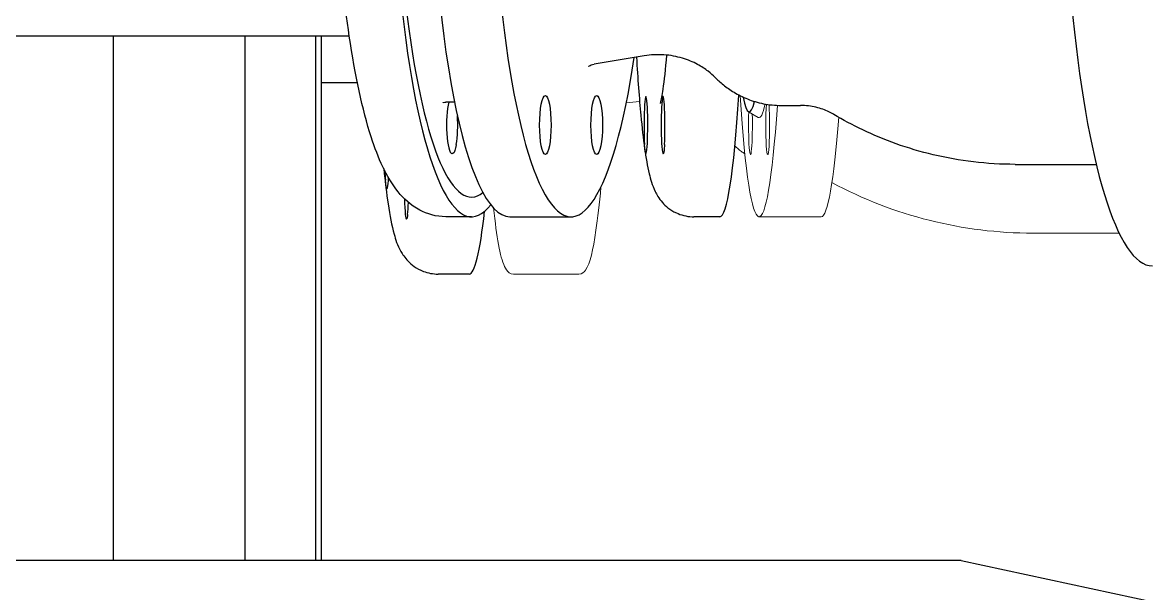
# Model space of a CAD drawing. Header units: millimetres. Extents: x 0 to 100323, y 0 to 59400.
# Drawn here: x 23292.9 to 23637.9, y 44930.5 to 45104.8 of the extents above; entities that cross this region are included whole.
import ezdxf

# ---------------------------------------------------------------- set-up
doc = ezdxf.new("R2010")
doc.units = ezdxf.units.MM
doc.header["$LTSCALE"] = 100
doc.layers.add('P_Biomass (BM)', color=150, linetype='Continuous', lineweight=18, true_color=0x007fff)
doc.layers.add('Visible', color=7, linetype='Continuous', lineweight=25)

msp = doc.modelspace()

# ---------------------------------------------------------------- linework, layer by layer
at = {"layer": 'P_Biomass (BM)'}
for p, q in [((23481.32, 45080.7), (23477.26, 45080.28)), ((23514.58, 45077.6), (23517.57, 45075.86)), ((23517.81, 45045.53), (23536.77, 45045.53)), ((23601.46, 45040.53), (23627.77, 45040.53)), ((23442.8, 45028.03), (23462.76, 45028.03))]:
    msp.add_line(p, q, dxfattribs=at)
msp.add_arc((23601.46, 45170.53), 130, 241.8027, 270, dxfattribs=at)
for centre, major_axis, start_param, end_param in [((23517.81, 45170.53), (0, -125), 5.493399, 7.038845), ((23517.81, 45170.53), (0, -94.73), 6.245328, 6.581072), ((23520.44, 45073.52), (0, -9), 3.924621, 8.622105), ((23515.18, 45073.52), (0, -9), 4.247616, 8.243041), ((23536.77, 45170.53), (0, -125), 0, 0.712258)]:
    msp.add_ellipse(centre, major_axis=major_axis, ratio=0.065414, start_param=start_param, end_param=end_param, dxfattribs=at)
for points, knots in [([(23513.45, 45064.78), (23513.07, 45065.01), (23512.73, 45065.24), (23511.61, 45066.05), (23510.97, 45066.62), (23510.43, 45067.16)], [3.18129685, 3.18129685, 3.18129685, 3.18129685, 3.18880914, 3.18880914, 3.20737816, 3.20737816, 3.20737816, 3.20737816]), ([(23469.52, 45054.61), (23469.04, 45049.51), (23468.53, 45045.1), (23467.06, 45035.18), (23466.31, 45031.36), (23464.42, 45028.67), (23463.75, 45028.03), (23462.76, 45028.03)], [8.8173095, 8.8173095, 8.8173095, 8.8173095, 9.006709, 9.006709, 9.3324779, 9.3324779, 9.424778, 9.424778, 9.424778, 9.424778]), ([(23442.8, 45028.03), (23441.8, 45028.03), (23441.13, 45028.69), (23438.99, 45031.77), (23438.14, 45036.74), (23436.96, 45046.06), (23436.83, 45047.13), (23436.7, 45048.24)], [3.1415927, 3.1415927, 3.1415927, 3.1415927, 3.2355491, 3.2355491, 3.6179359, 3.6179359, 3.6650548, 3.6650548, 3.6650548, 3.6650548])]:
    msp.add_open_spline(points, degree=3, knots=knots, dxfattribs=at)
at = {"layer": 'Visible'}
for p, q in [((23392.67, 45100.68), (23250.74, 45100.68)), ((23320.64, 44940.53), (23320.64, 45100.68)), ((23360.85, 44940.53), (23360.85, 45100.68)), ((23382.5, 44940.53), (23382.5, 45100.68)), ((23384.2, 44940.53), (23384.2, 45100.68)), ((23482.77, 45094.68), (23467.47, 45092.16)), ((23395.16, 45086.38), (23384.2, 45086.38)), ((23424.83, 45080.53), (23422.14, 45080.53)), ((23524.53, 45079.53), (23530.45, 45079.53)), ((23595.98, 45061.53), (23620.77, 45061.53)), ((23429.99, 45045.53), (23422.14, 45045.53)), ((23441.75, 45045.53), (23460.39, 45045.53)), ((23505.83, 45045.53), (23497.85, 45045.53)), ((23429.33, 45028.03), (23419.85, 45028.03)), ((23579.53, 44940.53), (6925.73, 44940.53)), ((23579.53, 44940.53), (23672.63, 44920.53))]:
    msp.add_line(p, q, dxfattribs=at)
for centre, major_axis, ratio, start_param, end_param in [((23429.99, 45170.53), (0, -125), 0.195122, 2.897917, 6.526861), ((23460.39, 45170.53), (0, -125), 0.195122, 2.227892, 7.196886), ((23429.99, 45170.53), (0, -119), 0.195122, 2.989553, 6.435225), ((23441.75, 45170.53), (0, -125), 0.195122, 3.141593, 6.283185), ((23637.91, 45170.53), (0, -140), 0.195122, 5.152423, 6.283185), ((23483.25, 45073.52), (0, 8.75), 0.065414, 3.182518, 8.598455), ((23488.5, 45073.52), (0, -8.75), 0.065414, 0.826323, 6.24226), ((23505.83, 45170.53), (0, -125), 0.065414, 0, 0.7918), ((23424.09, 45073.52), (0, -8.75), 0.195122, 3.783692, 6.24226), ((23514.81, 45170.53), (0, -93), 0.065414, 5.969085, 6.547309), ((23424.09, 45073.52), (0, -8.75), 0.195122, 0.826323, 1.905333), ((23404.16, 45064.83), (0, 10.75), 0.065414, 2.08107, 2.422856), ((23404.16, 45064.83), (0, -10.75), 0.065414, 6.015425, 7.103107), ((23410.14, 45055.61), (0, -10.75), 0.065414, 5.149257, 6.349847), ((23410.14, 45055.61), (0, -10.75), 0.065414, 0.517638, 1.013618), ((23429.33, 45170.53), (0, -142.5), 0.065414, 0, 0.525262)]:
    msp.add_ellipse(centre, major_axis=major_axis, ratio=ratio, start_param=start_param, end_param=end_param, dxfattribs=at)
for centre, major_axis in [((23452.55, 45073.52), (0, 9)), ((23468.23, 45073.52), (0, -9))]:
    msp.add_ellipse(centre, major_axis=major_axis, ratio=0.195122, dxfattribs=at)
for points, knots in [([(23422.14, 45045.53), (23419.25, 45045.53), (23416.44, 45046.36), (23411.33, 45049.08), (23409.29, 45051.08), (23403.83, 45057.85), (23401.55, 45063.26), (23396.65, 45078.3), (23394.44, 45088.68), (23391.13, 45111.17), (23389.94, 45122.88), (23388.42, 45147.26), (23388.05, 45159.9), (23388.14, 45185.05), (23388.58, 45197.56), (23390.24, 45221.35), (23391.46, 45232.62), (23394.63, 45253.06), (23396.58, 45262.14), (23401.56, 45278.21), (23404.06, 45284.82), (23411.24, 45291.65), (23412.92, 45292.92), (23417.07, 45294.88), (23419.58, 45295.53), (23422.14, 45295.53)], [2.356194, 2.356194, 2.356194, 2.356194, 2.459919, 2.459919, 2.593327, 2.593327, 2.896186, 2.896186, 3.280128, 3.280128, 3.616148, 3.616148, 3.944101, 3.944101, 4.270476, 4.270476, 4.598821, 4.598821, 4.936004, 4.936004, 5.314081, 5.314081, 5.405934, 5.405934, 5.497787, 5.497787, 5.497787, 5.497787]), ([(23480.37, 45094.29), (23480.76, 45087.66), (23481.2, 45081.69), (23482.41, 45068.94), (23483.15, 45063.23), (23484.67, 45056.91), (23485.07, 45055.34), (23486.55, 45052.31), (23487.12, 45051.24), (23489.19, 45048.9), (23490.47, 45047.68), (23493.89, 45046.08), (23495.59, 45045.61), (23497.53, 45045.53), (23497.69, 45045.53), (23497.85, 45045.53)], [7.8007339, 7.8007339, 7.8007339, 7.8007339, 8.0335163, 8.0335163, 8.3738918, 8.3738918, 8.5066358, 8.5066358, 8.5654864, 8.5654864, 8.6088338, 8.6088338, 8.636828, 8.636828, 8.6393798, 8.6393798, 8.6393798, 8.6393798]), ([(23504.31, 45088.15), (23503.77, 45088.69), (23503.09, 45089.31), (23501.34, 45090.66), (23500.27, 45091.38), (23497.66, 45092.77), (23496.12, 45093.43), (23492.65, 45094.47), (23490.72, 45094.84), (23486.73, 45095.1), (23484.69, 45095), (23482.77, 45094.68)], [6.0892094, 6.0892094, 6.0892094, 6.0892094, 6.1344462, 6.1344462, 6.1796829, 6.1796829, 6.2249197, 6.2249197, 6.2701564, 6.2701564, 6.3153932, 6.3153932, 6.3153932, 6.3153932]), ([(23487.67, 45080.12), (23487.67, 45080.12), (23487.72, 45080.25), (23487.95, 45081.14), (23488.23, 45082.56), (23488.9, 45087.06), (23489.3, 45090.62), (23489.67, 45094.89)], [2.5483302, 2.5483302, 2.5483302, 2.5483302, 2.6054295, 2.6054295, 2.7714336, 2.7714336, 3.0018306, 3.0018306, 3.0018306, 3.0018306]), ([(23465.79, 45091.46), (23465.79, 45091.46), (23465.86, 45091.53), (23466.26, 45091.78), (23466.78, 45092.04), (23467.47, 45092.16)], [6.1031938, 6.1031938, 6.1031938, 6.1031938, 6.1591446, 6.1591446, 6.2509774, 6.2509774, 6.2509774, 6.2509774]), ([(23504.31, 45088.15), (23505.07, 45087.38), (23505.93, 45086.6), (23507.87, 45085.04), (23508.96, 45084.26), (23511.41, 45082.8), (23512.77, 45082.1), (23515.78, 45080.9), (23517.42, 45080.4), (23520.88, 45079.71), (23522.71, 45079.53), (23524.53, 45079.53)], [6.0892094, 6.0892094, 6.0892094, 6.0892094, 6.1280046, 6.1280046, 6.1667998, 6.1667998, 6.2055949, 6.2055949, 6.2443901, 6.2443901, 6.2831853, 6.2831853, 6.2831853, 6.2831853]), ([(23421.23, 45080.32), (23421.23, 45080.32), (23421.47, 45080.46), (23421.94, 45080.52), (23422.04, 45080.53), (23422.14, 45080.53)], [8.5145614, 8.5145614, 8.5145614, 8.5145614, 8.6143889, 8.6143889, 8.6393798, 8.6393798, 8.6393798, 8.6393798]), ([(23540.64, 45076.78), (23540.18, 45077.05), (23539.67, 45077.33), (23538.55, 45077.86), (23537.94, 45078.12), (23536.63, 45078.59), (23535.92, 45078.8), (23534.45, 45079.15), (23533.67, 45079.29), (23532.08, 45079.48), (23531.27, 45079.53), (23530.45, 45079.53)], [6.1673417, 6.1673417, 6.1673417, 6.1673417, 6.1905104, 6.1905104, 6.2136791, 6.2136791, 6.2368478, 6.2368478, 6.2600166, 6.2600166, 6.2831853, 6.2831853, 6.2831853, 6.2831853]), ([(23595.98, 45061.53), (23591.71, 45061.53), (23587.43, 45061.79), (23579.05, 45062.78), (23574.95, 45063.52), (23567.06, 45065.39), (23563.27, 45066.53), (23556.09, 45069.09), (23552.69, 45070.52), (23546.35, 45073.54), (23543.39, 45075.14), (23540.64, 45076.78)], [0, 0, 0, 0, 0.0231687, 0.0231687, 0.0463375, 0.0463375, 0.0695062, 0.0695062, 0.0926749, 0.0926749, 0.1158437, 0.1158437, 0.1158437, 0.1158437]), ([(23425.35, 45067.59), (23425.28, 45067.22), (23425.22, 45066.86), (23425.01, 45065.95), (23424.85, 45065.5), (23424.46, 45064.87), (23424.23, 45064.75), (23424.03, 45064.78), (23424.03, 45064.78), (23424.02, 45064.78)], [-1.8080352, -1.8080352, -1.8080352, -1.8080352, -1.6734641, -1.6734641, -1.4288726, -1.4288726, -1.161197, -1.161197, -1.1541607, -1.1541607, -1.1541607, -1.1541607]), ([(23483.27, 45064.78), (23483.25, 45064.76), (23483.23, 45064.77), (23483.14, 45064.89), (23483.08, 45065.21), (23482.94, 45066.2), (23482.87, 45066.83), (23482.83, 45067.59)], [-3.6196991, -3.6196991, -3.6196991, -3.6196991, -3.4825914, -3.4825914, -3.0417403, -3.0417403, -2.6426685, -2.6426685, -2.6426685, -2.6426685]), ([(23488.93, 45067.59), (23488.92, 45067.58), (23488.92, 45067.56), (23488.88, 45066.84), (23488.84, 45066.24), (23488.74, 45065.35), (23488.68, 45065.05), (23488.57, 45064.79), (23488.52, 45064.75), (23488.48, 45064.78)], [-2.3553852, -2.3553852, -2.3553852, -2.3553852, -2.3488819, -2.3488819, -2.0438878, -2.0438878, -1.7543331, -1.7543331, -1.56067, -1.56067, -1.56067, -1.56067]), ([(23403.23, 45060.22), (23403.63, 45056.17), (23404.06, 45052.59), (23405.06, 45045.84), (23405.6, 45042.88), (23406.83, 45038.53), (23407.27, 45037.01), (23408.94, 45034.09), (23409.56, 45033.11), (23411.65, 45030.95), (23413.11, 45029.72), (23416.66, 45028.36), (23418.25, 45028.03), (23419.85, 45028.03)], [4.2323869, 4.2323869, 4.2323869, 4.2323869, 4.3960609, 4.3960609, 4.5844313, 4.5844313, 4.698685, 4.698685, 4.7454912, 4.7454912, 4.7878608, 4.7878608, 4.8129386, 4.8129386, 4.8129386, 4.8129386]), ([(23403.97, 45054.47), (23403.95, 45054.55), (23403.94, 45054.65), (23403.86, 45055.08), (23403.81, 45055.51), (23403.74, 45056.26), (23403.72, 45056.49), (23403.7, 45056.74)], [-2.1952792, -2.1952792, -2.1952792, -2.1952792, -2.0993492, -2.0993492, -1.8229843, -1.8229843, -1.7097702, -1.7097702, -1.7097702, -1.7097702]), ([(23410.49, 45046.27), (23410.47, 45046.11), (23410.45, 45045.97), (23410.38, 45045.45), (23410.32, 45045.18), (23410.24, 45044.96), (23410.21, 45044.91), (23410.19, 45044.89)], [-2.1952792, -2.1952792, -2.1952792, -2.1952792, -2.0993492, -2.0993492, -1.8229843, -1.8229843, -1.7097702, -1.7097702, -1.7097702, -1.7097702])]:
    msp.add_open_spline(points, degree=3, knots=knots, dxfattribs=at)

doc.saveas('drawing.dxf')
